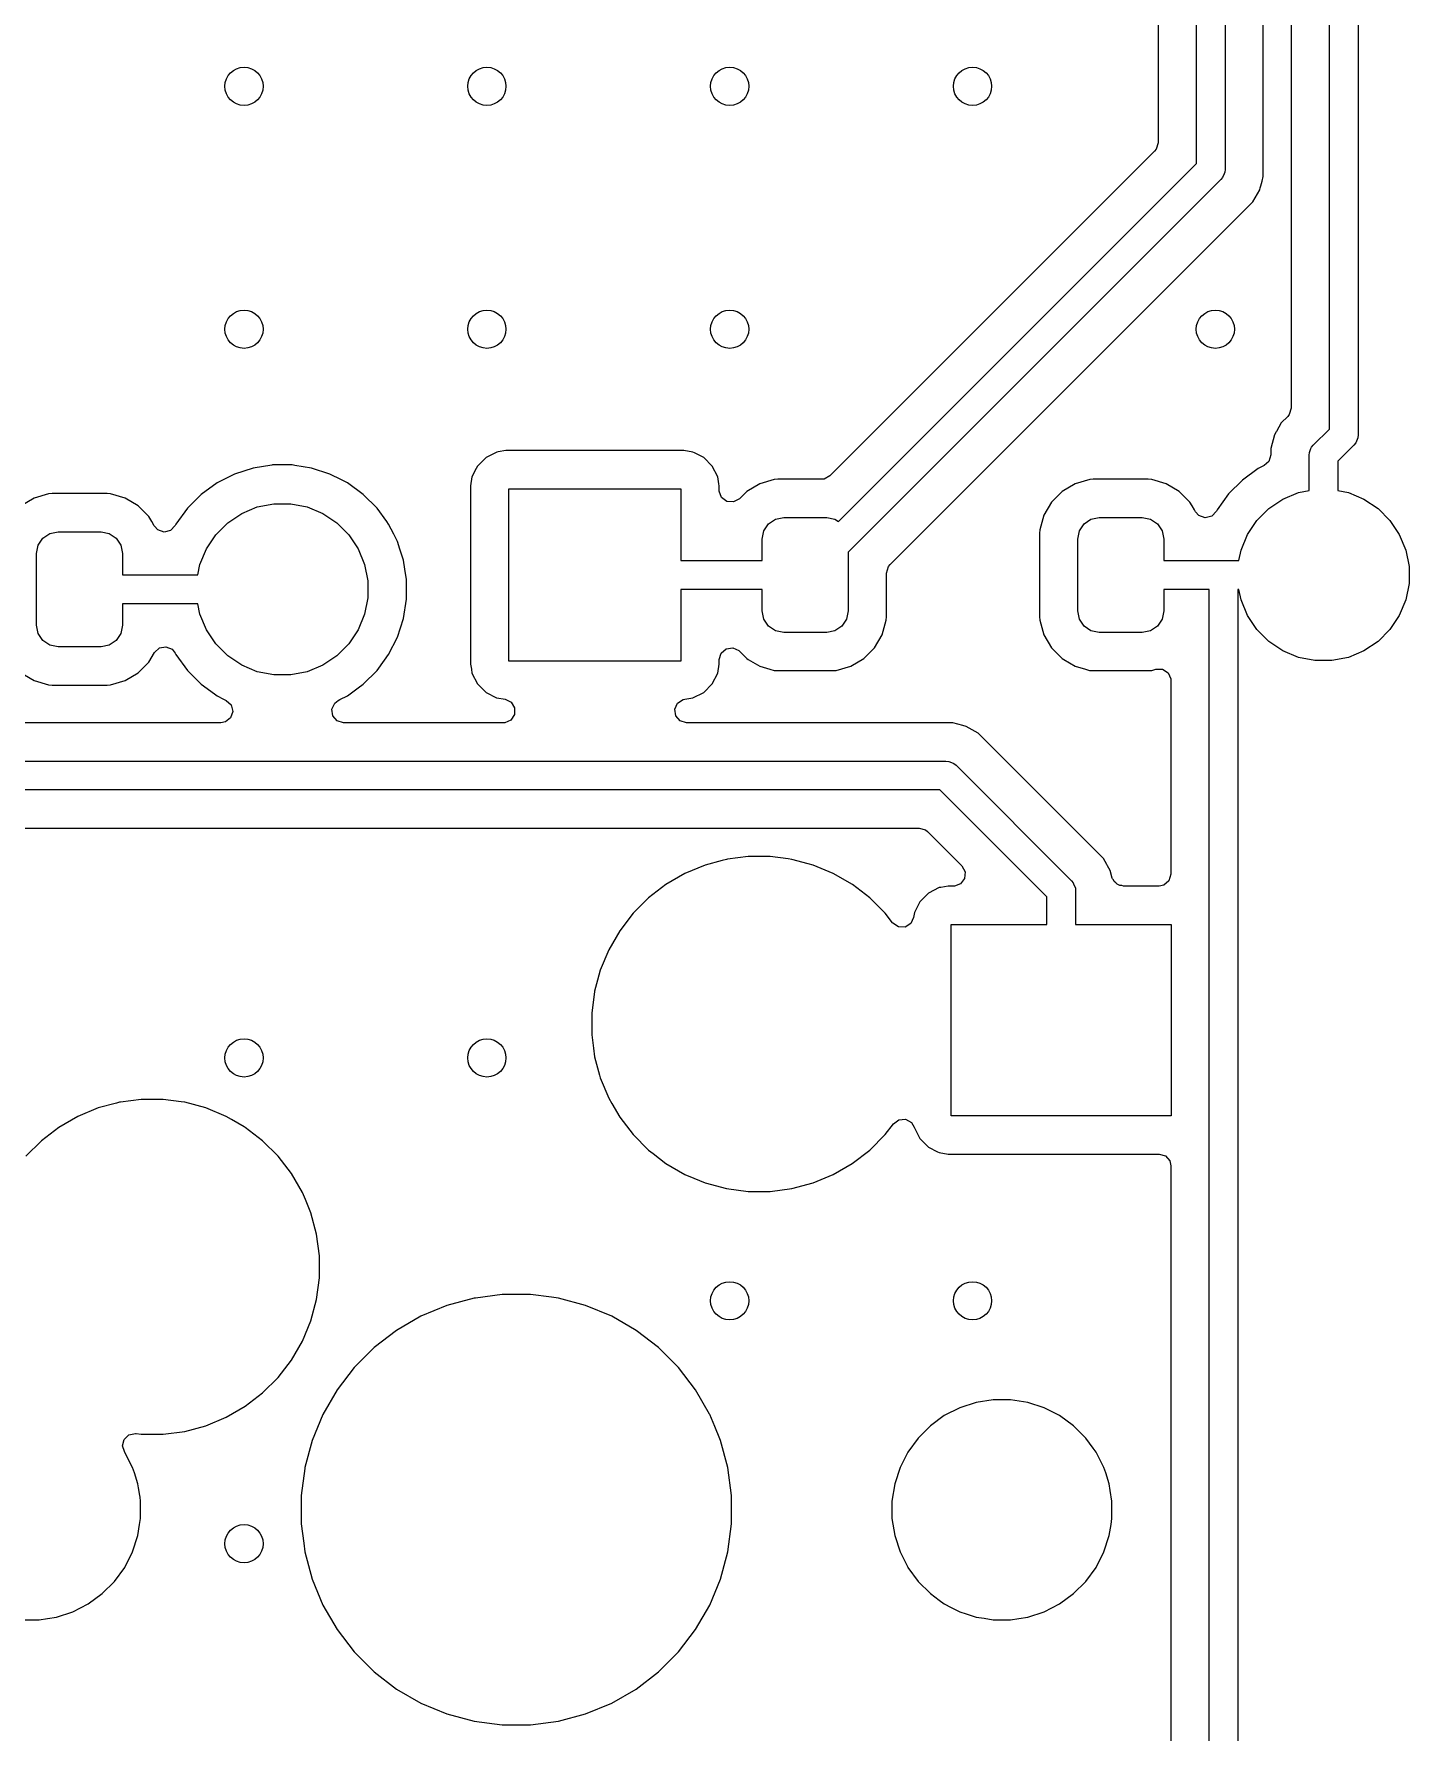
# Model space of a CAD drawing. Extents: x 2.6 to 14.2, y -9.4 to -3.8.
# Drawn here: x 13.597 to 14.163, y -7.408 to -6.709 of the extents above; entities that cross this region are included whole.
import ezdxf

# ---------------------------------------------------------------- set-up
doc = ezdxf.new("R2010")
doc.units = 0
doc.header["$MEASUREMENT"] = 0
doc.layers.add('BLACK', color=7, linetype='CONTINUOUS')

msp = doc.modelspace()

# ---------------------------------------------------------------- linework, layer by layer
at = {"layer": 'BLACK', "linetype": 'CONTINUOUS'}
for p, q in [((14.11443, -5.45274), (14.11443, -6.86307)), ((14.0872, -5.47861), (14.0872, -6.76476)), ((14.10297, -6.76762), (14.10297, -5.47575)), ((14.07539, -6.76232), (14.07539, -5.48105)), ((14.13019, -6.87162), (14.13019, -6.0275)), ((14.142, -6.03897), (14.142, -6.87407)), ((14.05962, -6.38759), (14.05962, -6.75376)), ((14.05819, -6.75722), (13.9245, -6.8909)), ((14.05885, -6.7564), (14.05819, -6.75722)), ((14.05962, -6.75376), (14.05885, -6.7564)), ((13.92799, -6.90972), (14.07539, -6.76232)), ((14.0868, -6.76662), (14.08621, -6.76804)), ((14.08709, -6.76592), (14.0868, -6.76662)), ((14.0872, -6.76476), (14.08709, -6.76592)), ((14.08547, -6.76894), (13.93205, -6.92236)), ((14.08621, -6.76804), (14.08547, -6.76894)), ((14.09864, -6.77807), (14.10149, -6.77313)), ((14.10149, -6.77313), (14.1017, -6.77237)), ((14.1017, -6.77237), (14.10191, -6.77156)), ((14.10191, -6.77156), (14.10243, -6.76963)), ((14.10243, -6.76963), (14.10297, -6.76762)), ((13.94925, -6.92746), (14.09864, -6.77807)), ((14.11443, -6.86307), (14.11365, -6.86571)), ((14.10936, -6.87089), (14.10837, -6.87261)), ((14.11038, -6.86914), (14.10936, -6.87089)), ((14.113, -6.86652), (14.11038, -6.86914)), ((14.11038, -6.86914), (14.11038, -6.86914)), ((14.11365, -6.86571), (14.113, -6.86652)), ((14.12354, -6.87827), (14.13019, -6.87162)), ((14.10752, -6.87408), (14.10605, -6.87959)), ((14.10828, -6.87278), (14.10752, -6.87408)), ((14.10752, -6.87408), (14.10752, -6.87408)), ((14.10752, -6.87408), (14.10752, -6.87408)), ((14.10837, -6.87261), (14.10828, -6.87278)), ((14.12281, -6.87916), (14.12354, -6.87827)), ((14.14027, -6.87824), (14.13363, -6.88489)), ((14.14101, -6.87735), (14.14027, -6.87824)), ((14.14189, -6.87522), (14.14101, -6.87735)), ((14.142, -6.87407), (14.14189, -6.87522)), ((13.7829, -6.88338), (13.77937, -6.88691)), ((13.78735, -6.88111), (13.7829, -6.88338)), ((13.7829, -6.88338), (13.7829, -6.88338)), ((13.7829, -6.88338), (13.7829, -6.88338)), ((13.78786, -6.88103), (13.78735, -6.88111)), ((13.79105, -6.88052), (13.78786, -6.88103)), ((13.86439, -6.88052), (13.79105, -6.88052)), ((13.86809, -6.88111), (13.86439, -6.88052)), ((13.86877, -6.88146), (13.86809, -6.88111)), ((13.87254, -6.88338), (13.86877, -6.88146)), ((13.87607, -6.88691), (13.87254, -6.88338)), ((13.87254, -6.88338), (13.87254, -6.88338)), ((13.87254, -6.88338), (13.87254, -6.88338)), ((14.10527, -6.88495), (14.10338, -6.88666)), ((14.10605, -6.88231), (14.10527, -6.88495)), ((14.10605, -6.87959), (14.10605, -6.87959)), ((14.10605, -6.87959), (14.10605, -6.88231)), ((14.12181, -6.88244), (14.12193, -6.88129)), ((14.12181, -6.89695), (14.12181, -6.88244)), ((14.12193, -6.88129), (14.12259, -6.8797)), ((14.12259, -6.8797), (14.12281, -6.87916)), ((14.13363, -6.88489), (14.13363, -6.89695)), ((13.67933, -6.89018), (13.67215, -6.89384)), ((13.68699, -6.88769), (13.67933, -6.89018)), ((13.69461, -6.88648), (13.68699, -6.88769)), ((13.69495, -6.88643), (13.69461, -6.88648)), ((13.70301, -6.88643), (13.69495, -6.88643)), ((13.7041, -6.8866), (13.70301, -6.88643)), ((13.71097, -6.88769), (13.7041, -6.8866)), ((13.71863, -6.89018), (13.71097, -6.88769)), ((13.72335, -6.89258), (13.71863, -6.89018)), ((13.72582, -6.89384), (13.72335, -6.89258)), ((13.7771, -6.89136), (13.77652, -6.89505)), ((13.77885, -6.88793), (13.7771, -6.89136)), ((13.77937, -6.88691), (13.77885, -6.88793)), ((13.77937, -6.88691), (13.77937, -6.88691)), ((13.77937, -6.88691), (13.77937, -6.88691)), ((13.87834, -6.89136), (13.87607, -6.88691)), ((13.87607, -6.88691), (13.87607, -6.88691)), ((13.87607, -6.88691), (13.87607, -6.88691)), ((13.87879, -6.89422), (13.87834, -6.89136)), ((13.90159, -6.89244), (13.89562, -6.89418)), ((13.90299, -6.89233), (13.90159, -6.89244)), ((13.92105, -6.89233), (13.90299, -6.89233)), ((13.90299, -6.89233), (13.90299, -6.89233)), ((13.92209, -6.89222), (13.92105, -6.89233)), ((13.9245, -6.8909), (13.92209, -6.89222)), ((14.03151, -6.89244), (14.02554, -6.89418)), ((14.03291, -6.89233), (14.03151, -6.89244)), ((14.0556, -6.89233), (14.03291, -6.89233)), ((14.03291, -6.89233), (14.03291, -6.89233)), ((14.057, -6.89244), (14.0556, -6.89233)), ((14.06297, -6.89418), (14.057, -6.89244)), ((14.057, -6.89244), (14.057, -6.89244)), ((14.09437, -6.89267), (14.08867, -6.89837)), ((14.10089, -6.88793), (14.09437, -6.89267)), ((14.10338, -6.88666), (14.10089, -6.88793)), ((13.60277, -6.89835), (13.5968, -6.90009)), ((13.60417, -6.89824), (13.60277, -6.89835)), ((13.62686, -6.89824), (13.60417, -6.89824)), ((13.60417, -6.89824), (13.60417, -6.89824)), ((13.62826, -6.89835), (13.62686, -6.89824)), ((13.63423, -6.90009), (13.62826, -6.89835)), ((13.62826, -6.89835), (13.62826, -6.89835)), ((13.66563, -6.89858), (13.65993, -6.90428)), ((13.67215, -6.89384), (13.66563, -6.89858)), ((13.73234, -6.89858), (13.72582, -6.89384)), ((13.72582, -6.89384), (13.72582, -6.89384)), ((13.72582, -6.89384), (13.72582, -6.89384)), ((13.73803, -6.90428), (13.73234, -6.89858)), ((13.77652, -6.89505), (13.77652, -6.9684)), ((13.79229, -6.96716), (13.79229, -6.89629)), ((13.79229, -6.89629), (13.86315, -6.89629)), ((13.86315, -6.89629), (13.86315, -6.92582)), ((13.87892, -6.89505), (13.87879, -6.89422)), ((13.87892, -6.8969), (13.87892, -6.89505)), ((13.87893, -6.89725), (13.87892, -6.8969)), ((13.87989, -6.89983), (13.87893, -6.89725)), ((13.8821, -6.90148), (13.87989, -6.89983)), ((13.89026, -6.89735), (13.88726, -6.90036)), ((13.89562, -6.89418), (13.89026, -6.89735)), ((13.89026, -6.89735), (13.89026, -6.89735)), ((13.89562, -6.89418), (13.89562, -6.89418)), ((14.02018, -6.89735), (14.01578, -6.90175)), ((14.02554, -6.89418), (14.02018, -6.89735)), ((14.02018, -6.89735), (14.02018, -6.89735)), ((14.02554, -6.89418), (14.02554, -6.89418)), ((14.06833, -6.89735), (14.06297, -6.89418)), ((14.06297, -6.89418), (14.06297, -6.89418)), ((14.07273, -6.90175), (14.06833, -6.89735)), ((14.06833, -6.89735), (14.06833, -6.89735)), ((14.08867, -6.89837), (14.08393, -6.90489)), ((14.11102, -6.90048), (14.11743, -6.89782)), ((14.11743, -6.89782), (14.12181, -6.89695)), ((14.13363, -6.89695), (14.13801, -6.89782)), ((14.13801, -6.89782), (14.14442, -6.90048)), ((13.5968, -6.90009), (13.59144, -6.90325)), ((13.5968, -6.90009), (13.5968, -6.90009)), ((13.63959, -6.90325), (13.63423, -6.90009)), ((13.63423, -6.90009), (13.63423, -6.90009)), ((13.64399, -6.90765), (13.63959, -6.90325)), ((13.63959, -6.90325), (13.63959, -6.90325)), ((13.65993, -6.90428), (13.65519, -6.91079)), ((13.6765, -6.91024), (13.68228, -6.90638)), ((13.68228, -6.90638), (13.68869, -6.90372)), ((13.68869, -6.90372), (13.69551, -6.90237)), ((13.69551, -6.90237), (13.70245, -6.90237)), ((13.70245, -6.90237), (13.70927, -6.90372)), ((13.70927, -6.90372), (13.71568, -6.90638)), ((13.71568, -6.90638), (13.72146, -6.91024)), ((13.74202, -6.90976), (13.73803, -6.90428)), ((13.88484, -6.90167), (13.8821, -6.90148)), ((13.88726, -6.90036), (13.88484, -6.90167)), ((14.01578, -6.90175), (14.01262, -6.9071)), ((14.01578, -6.90175), (14.01578, -6.90175)), ((14.07362, -6.90325), (14.07273, -6.90175)), ((14.07273, -6.90175), (14.07273, -6.90175)), ((14.07459, -6.90489), (14.07362, -6.90325)), ((14.07508, -6.90573), (14.07459, -6.90489)), ((14.07647, -6.90724), (14.07508, -6.90573)), ((14.08364, -6.90546), (14.08175, -6.90746)), ((14.08393, -6.90489), (14.08364, -6.90546)), ((14.10033, -6.90925), (14.10524, -6.90433)), ((14.10524, -6.90433), (14.11102, -6.90048)), ((14.14442, -6.90048), (14.1502, -6.90433)), ((14.1502, -6.90433), (14.15511, -6.90925)), ((13.64523, -6.90976), (13.64399, -6.90765)), ((13.64399, -6.90765), (13.64399, -6.90765)), ((13.64628, -6.91153), (13.64523, -6.90976)), ((13.64634, -6.91164), (13.64628, -6.91153)), ((13.64773, -6.91314), (13.64634, -6.91164)), ((13.65034, -6.91403), (13.64773, -6.91314)), ((13.65301, -6.91337), (13.65034, -6.91403)), ((13.6549, -6.91137), (13.65301, -6.91337)), ((13.65519, -6.91079), (13.6549, -6.91137)), ((13.67159, -6.91515), (13.6765, -6.91024)), ((13.72146, -6.91024), (13.72637, -6.91515)), ((13.74277, -6.91079), (13.74202, -6.90976)), ((13.74487, -6.91492), (13.74277, -6.91079)), ((13.89662, -6.91696), (13.89729, -6.91357)), ((13.89729, -6.91357), (13.89921, -6.9107)), ((13.89921, -6.9107), (13.90209, -6.90878)), ((13.90209, -6.90878), (13.90548, -6.9081)), ((13.90548, -6.9081), (13.92319, -6.9081)), ((13.92319, -6.9081), (13.92658, -6.90878)), ((13.92658, -6.90878), (13.92799, -6.90972)), ((14.01088, -6.91308), (14.01077, -6.91447)), ((14.01262, -6.9071), (14.01088, -6.91308)), ((14.01088, -6.91308), (14.01088, -6.91308)), ((14.01262, -6.9071), (14.01262, -6.9071)), ((14.02654, -6.91696), (14.02721, -6.91357)), ((14.02721, -6.91357), (14.02913, -6.9107)), ((14.02913, -6.9107), (14.03201, -6.90878)), ((14.03201, -6.90878), (14.0354, -6.9081)), ((14.0354, -6.9081), (14.05311, -6.9081)), ((14.05311, -6.9081), (14.0565, -6.90878)), ((14.0565, -6.90878), (14.05938, -6.9107)), ((14.05938, -6.9107), (14.0613, -6.91357)), ((14.0613, -6.91357), (14.06197, -6.91696)), ((14.07908, -6.90813), (14.07647, -6.90724)), ((14.08175, -6.90746), (14.07908, -6.90813)), ((14.09647, -6.91502), (14.10033, -6.90925)), ((14.15511, -6.90925), (14.15897, -6.91502)), ((13.5978, -6.92287), (13.59847, -6.91948)), ((13.59847, -6.91948), (13.60039, -6.9166)), ((13.60039, -6.9166), (13.60327, -6.91468)), ((13.60327, -6.91468), (13.60666, -6.91401)), ((13.60666, -6.91401), (13.62437, -6.91401)), ((13.62437, -6.91401), (13.62776, -6.91468)), ((13.62776, -6.91468), (13.63064, -6.9166)), ((13.63064, -6.9166), (13.63256, -6.91948)), ((13.63256, -6.91948), (13.63323, -6.92287)), ((13.66507, -6.92734), (13.66773, -6.92093)), ((13.66773, -6.92093), (13.67159, -6.91515)), ((13.72637, -6.91515), (13.73023, -6.92093)), ((13.73023, -6.92093), (13.73289, -6.92734)), ((13.74643, -6.91798), (13.74487, -6.91492)), ((13.74744, -6.92108), (13.74643, -6.91798)), ((13.74643, -6.91798), (13.74643, -6.91798)), ((13.74643, -6.91798), (13.74643, -6.91798)), ((13.89662, -6.92582), (13.89662, -6.91696)), ((14.01077, -6.91447), (14.01077, -6.94897)), ((14.02654, -6.94649), (14.02654, -6.91696)), ((14.06197, -6.91696), (14.06197, -6.92582)), ((14.09381, -6.92144), (14.09647, -6.91502)), ((14.15897, -6.91502), (14.16163, -6.92144)), ((13.5978, -6.95239), (13.5978, -6.92287)), ((13.63323, -6.92287), (13.63323, -6.93172)), ((13.6642, -6.93172), (13.66507, -6.92734)), ((13.73289, -6.92734), (13.73424, -6.93416)), ((13.74892, -6.92564), (13.74744, -6.92108)), ((13.7495, -6.92928), (13.74892, -6.92564)), ((13.86315, -6.92582), (13.89662, -6.92582)), ((13.93205, -6.92236), (13.93205, -6.94649)), ((13.94859, -6.92827), (13.94925, -6.92746)), ((14.06197, -6.92582), (14.09294, -6.92582)), ((14.09294, -6.92582), (14.09381, -6.92144)), ((14.16163, -6.92144), (14.16298, -6.92825)), ((13.63323, -6.93172), (13.6642, -6.93172)), ((13.73424, -6.93416), (13.73424, -6.9411)), ((13.75018, -6.9336), (13.7495, -6.92928)), ((13.75018, -6.94166), (13.75018, -6.9336)), ((13.94782, -6.93091), (13.94859, -6.92827)), ((13.94782, -6.94897), (13.94782, -6.93091)), ((14.16298, -6.92825), (14.16298, -6.9352)), ((13.73424, -6.9411), (13.73289, -6.94792)), ((13.74892, -6.94962), (13.75018, -6.94166)), ((13.86709, -6.93763), (13.86315, -6.93763)), ((13.86315, -6.93763), (13.86315, -6.96716)), ((13.89662, -6.93763), (13.86709, -6.93763)), ((13.89662, -6.94649), (13.89662, -6.93763)), ((14.08067, -6.93763), (14.06197, -6.93763)), ((14.06197, -6.93763), (14.06197, -6.94649)), ((14.08067, -9.2968), (14.08067, -6.93763)), ((14.09294, -6.93763), (14.09248, -6.93763)), ((14.09248, -6.93763), (14.09248, -9.29925)), ((14.09381, -6.94201), (14.09294, -6.93763)), ((14.16298, -6.9352), (14.16163, -6.94201)), ((13.65784, -6.94354), (13.63323, -6.94354)), ((13.63323, -6.94354), (13.63323, -6.95239)), ((13.6642, -6.94354), (13.65784, -6.94354)), ((13.66507, -6.94792), (13.6642, -6.94354)), ((13.66773, -6.95433), (13.66507, -6.94792)), ((13.73289, -6.94792), (13.73023, -6.95433)), ((13.89729, -6.94988), (13.89662, -6.94649)), ((13.93205, -6.94649), (13.93138, -6.94988)), ((14.02721, -6.94988), (14.02654, -6.94649)), ((14.06197, -6.94649), (14.0613, -6.94988)), ((14.09647, -6.94843), (14.09381, -6.94201)), ((14.10033, -6.9542), (14.09647, -6.94843)), ((14.15897, -6.94843), (14.15511, -6.9542)), ((14.16163, -6.94201), (14.15897, -6.94843)), ((13.59847, -6.95578), (13.5978, -6.95239)), ((13.60039, -6.95866), (13.59847, -6.95578)), ((13.63256, -6.95578), (13.63064, -6.95866)), ((13.63323, -6.95239), (13.63256, -6.95578)), ((13.67159, -6.96011), (13.66773, -6.95433)), ((13.73023, -6.95433), (13.72637, -6.96011)), ((13.74643, -6.95728), (13.74892, -6.94962)), ((13.89921, -6.95275), (13.89729, -6.94988)), ((13.90209, -6.95467), (13.89921, -6.95275)), ((13.90548, -6.95535), (13.90209, -6.95467)), ((13.92319, -6.95535), (13.90548, -6.95535)), ((13.92658, -6.95467), (13.92319, -6.95535)), ((13.92946, -6.95275), (13.92658, -6.95467)), ((13.93138, -6.94988), (13.92946, -6.95275)), ((13.94597, -6.95635), (13.94771, -6.95037)), ((13.94771, -6.95037), (13.94782, -6.94897)), ((14.01077, -6.94897), (14.01077, -6.94898)), ((14.01077, -6.94898), (14.01088, -6.95037)), ((14.01088, -6.95037), (14.01262, -6.95635)), ((14.02913, -6.95275), (14.02721, -6.94988)), ((14.03201, -6.95467), (14.02913, -6.95275)), ((14.0354, -6.95535), (14.03201, -6.95467)), ((14.05311, -6.95535), (14.0354, -6.95535)), ((14.0565, -6.95467), (14.05311, -6.95535)), ((14.05938, -6.95275), (14.0565, -6.95467)), ((14.0613, -6.94988), (14.05938, -6.95275)), ((14.10524, -6.95911), (14.10033, -6.9542)), ((14.15511, -6.9542), (14.1502, -6.95911)), ((13.60327, -6.96058), (13.60039, -6.95866)), ((13.60666, -6.96125), (13.60327, -6.96058)), ((13.62437, -6.96125), (13.60666, -6.96125)), ((13.62776, -6.96058), (13.62437, -6.96125)), ((13.63064, -6.95866), (13.62776, -6.96058)), ((13.64634, -6.96362), (13.64836, -6.96174)), ((13.64836, -6.96174), (13.65106, -6.96125)), ((13.65106, -6.96125), (13.6536, -6.9623)), ((13.6536, -6.9623), (13.6549, -6.96389)), ((13.6765, -6.96502), (13.67159, -6.96011)), ((13.72637, -6.96011), (13.72146, -6.96502)), ((13.74277, -6.96446), (13.74643, -6.95728)), ((13.8797, -6.96391), (13.88178, -6.9621)), ((13.88178, -6.9621), (13.8845, -6.96171)), ((13.8845, -6.96171), (13.887, -6.96286)), ((13.887, -6.96286), (13.88726, -6.96309)), ((13.93841, -6.9661), (13.94281, -6.9617)), ((13.94281, -6.9617), (13.94597, -6.95635)), ((14.01262, -6.95635), (14.01262, -6.95635)), ((14.01262, -6.95635), (14.01578, -6.9617)), ((14.01578, -6.9617), (14.01578, -6.9617)), ((14.01578, -6.9617), (14.02018, -6.9661)), ((14.11102, -6.96297), (14.10524, -6.95911)), ((14.1502, -6.95911), (14.14442, -6.96297)), ((13.63959, -6.97201), (13.64399, -6.96761)), ((13.64399, -6.96761), (13.64634, -6.96362)), ((13.6549, -6.96389), (13.65519, -6.96447)), ((13.65519, -6.96447), (13.65993, -6.97098)), ((13.68228, -6.96888), (13.6765, -6.96502)), ((13.68869, -6.97154), (13.68228, -6.96888)), ((13.71568, -6.96888), (13.70927, -6.97154)), ((13.72146, -6.96502), (13.71568, -6.96888)), ((13.73803, -6.97098), (13.74109, -6.96678)), ((13.74109, -6.96678), (13.74277, -6.96446)), ((13.77652, -6.9684), (13.77685, -6.97048)), ((13.86315, -6.96716), (13.79229, -6.96716)), ((13.87834, -6.97209), (13.87892, -6.9684)), ((13.87892, -6.96655), (13.8797, -6.96391)), ((13.87892, -6.9684), (13.87892, -6.96655)), ((13.88726, -6.96309), (13.89026, -6.9661)), ((13.89026, -6.9661), (13.89026, -6.9661)), ((13.89026, -6.9661), (13.89089, -6.96647)), ((13.89089, -6.96647), (13.89562, -6.96927)), ((13.89562, -6.96927), (13.8998, -6.97048)), ((13.92708, -6.971), (13.93305, -6.96927)), ((13.93305, -6.96927), (13.93841, -6.9661)), ((14.02018, -6.9661), (14.02018, -6.9661)), ((14.02018, -6.9661), (14.02081, -6.96647)), ((14.02081, -6.96647), (14.02554, -6.96927)), ((14.02554, -6.96927), (14.02972, -6.97048)), ((14.11743, -6.96563), (14.11102, -6.96297)), ((14.12425, -6.96699), (14.11743, -6.96563)), ((14.13119, -6.96699), (14.12425, -6.96699)), ((14.13801, -6.96563), (14.13119, -6.96699)), ((14.14442, -6.96297), (14.13801, -6.96563)), ((13.59285, -6.97284), (13.5968, -6.97517)), ((13.5968, -6.97517), (13.60277, -6.97691)), ((13.62826, -6.97691), (13.63423, -6.97517)), ((13.63423, -6.97517), (13.63959, -6.97201)), ((13.65993, -6.97098), (13.65993, -6.97098)), ((13.65993, -6.97098), (13.66563, -6.97668)), ((13.66563, -6.97668), (13.67104, -6.98062)), ((13.69551, -6.97289), (13.68869, -6.97154)), ((13.70245, -6.97289), (13.69551, -6.97289)), ((13.70927, -6.97154), (13.70245, -6.97289)), ((13.73029, -6.97817), (13.73234, -6.97668)), ((13.73234, -6.97668), (13.73803, -6.97098)), ((13.73234, -6.97668), (13.73234, -6.97668)), ((13.73234, -6.97668), (13.73234, -6.97668)), ((13.73803, -6.97098), (13.73803, -6.97098)), ((13.73803, -6.97098), (13.73803, -6.97098)), ((13.77685, -6.97048), (13.7771, -6.97209)), ((13.7771, -6.97209), (13.77937, -6.97654)), ((13.77937, -6.97654), (13.77937, -6.97654)), ((13.77937, -6.97654), (13.77937, -6.97654)), ((13.77937, -6.97654), (13.7829, -6.98007)), ((13.87254, -6.98007), (13.87607, -6.97654)), ((13.87607, -6.97654), (13.87834, -6.97209)), ((13.87834, -6.97209), (13.87834, -6.97209)), ((13.87834, -6.97209), (13.87834, -6.97209)), ((13.8998, -6.97048), (13.90153, -6.97098)), ((13.90153, -6.97098), (13.90159, -6.971)), ((13.90159, -6.971), (13.90299, -6.97111)), ((13.90299, -6.97111), (13.92568, -6.97111)), ((13.92568, -6.97111), (13.92708, -6.971)), ((14.02972, -6.97048), (14.03145, -6.97098)), ((14.03145, -6.97098), (14.03151, -6.971)), ((14.03151, -6.971), (14.03291, -6.97111)), ((14.03291, -6.97111), (14.0556, -6.97111)), ((14.0556, -6.97111), (14.057, -6.971)), ((14.057, -6.971), (14.05866, -6.97052)), ((14.05866, -6.97052), (14.06141, -6.97053)), ((14.06141, -6.97053), (14.06372, -6.97202)), ((14.06372, -6.97202), (14.06486, -6.97453)), ((14.06486, -6.97453), (14.06491, -6.97521)), ((14.06491, -6.97521), (14.06491, -7.05496)), ((13.60277, -6.97691), (13.60417, -6.97702)), ((13.60417, -6.97702), (13.62686, -6.97702)), ((13.62686, -6.97702), (13.62826, -6.97691)), ((13.67104, -6.98062), (13.67215, -6.98142)), ((13.67215, -6.98142), (13.67481, -6.98278)), ((13.67481, -6.98278), (13.67593, -6.98335)), ((13.67593, -6.98335), (13.67793, -6.98524)), ((13.72056, -6.9845), (13.72203, -6.98335)), ((13.72203, -6.98335), (13.72274, -6.98299)), ((13.72274, -6.98299), (13.72582, -6.98142)), ((13.72582, -6.98142), (13.73029, -6.97817)), ((13.7829, -6.98007), (13.7829, -6.98007)), ((13.7829, -6.98007), (13.7829, -6.98007)), ((13.7829, -6.98007), (13.78722, -6.98227)), ((13.78722, -6.98227), (13.78735, -6.98234)), ((13.78735, -6.98234), (13.79073, -6.98288)), ((13.79073, -6.98288), (13.79322, -6.98405)), ((13.86178, -6.9845), (13.8641, -6.98301)), ((13.8641, -6.98301), (13.86471, -6.98288)), ((13.86471, -6.98288), (13.86809, -6.98234)), ((13.86809, -6.98234), (13.87254, -6.98007)), ((13.6777, -6.99051), (13.67555, -6.99222)), ((13.67859, -6.98791), (13.6777, -6.99051)), ((13.67793, -6.98524), (13.67859, -6.98791)), ((13.71942, -6.987), (13.72056, -6.9845)), ((13.71981, -6.98972), (13.71942, -6.987)), ((13.72161, -6.9918), (13.71981, -6.98972)), ((13.79463, -6.98914), (13.79311, -6.99143)), ((13.79322, -6.98405), (13.79467, -6.98639)), ((13.79467, -6.98639), (13.79463, -6.98914)), ((13.86064, -6.987), (13.86178, -6.9845)), ((13.86103, -6.98972), (13.86064, -6.987)), ((13.86284, -6.9918), (13.86103, -6.98972)), ((13.67371, -6.99258), (13.57322, -6.99258)), ((13.67555, -6.99222), (13.67371, -6.99258)), ((13.72425, -6.99258), (13.72161, -6.9918)), ((13.78997, -6.99258), (13.72425, -6.99258)), ((13.79059, -6.99254), (13.78997, -6.99258)), ((13.79311, -6.99143), (13.79059, -6.99254)), ((13.86547, -6.99258), (13.86284, -6.9918)), ((13.97511, -6.99258), (13.86547, -6.99258)), ((13.97924, -6.99369), (13.97511, -6.99258)), ((13.97511, -6.99258), (13.97511, -6.99258)), ((13.98062, -6.99406), (13.97924, -6.99369)), ((13.98556, -6.99691), (13.98062, -6.99406)), ((13.98062, -6.99406), (13.98062, -6.99406)), ((14.03711, -7.04845), (13.98556, -6.99691)), ((13.98556, -6.99691), (13.98556, -6.99691)), ((13.56466, -7.00835), (13.97226, -7.00835)), ((13.97226, -7.00835), (13.97341, -7.00846)), ((13.97341, -7.00846), (13.9739, -7.00866)), ((13.9739, -7.00866), (13.97554, -7.00934)), ((13.97554, -7.00934), (13.97643, -7.01008)), ((13.97643, -7.01008), (14.02394, -7.05758)), ((13.96981, -7.02016), (13.56222, -7.02016)), ((14.01386, -7.06421), (13.96981, -7.02016)), ((13.55936, -7.03593), (13.96126, -7.03593)), ((13.96126, -7.03593), (13.9639, -7.0367)), ((13.9639, -7.0367), (13.96471, -7.03736)), ((13.96471, -7.03736), (13.97523, -7.04788)), ((13.87315, -7.05115), (13.86481, -7.05461)), ((13.8801, -7.04929), (13.87315, -7.05115)), ((13.88188, -7.04881), (13.8801, -7.04929)), ((13.88238, -7.04875), (13.88188, -7.04881)), ((13.89084, -7.04763), (13.88238, -7.04875)), ((13.89987, -7.04763), (13.89084, -7.04763)), ((13.89084, -7.04763), (13.89084, -7.04763)), ((13.90733, -7.04862), (13.89987, -7.04763)), ((13.89987, -7.04763), (13.89987, -7.04763)), ((13.90883, -7.04881), (13.90733, -7.04862)), ((13.9155, -7.0506), (13.90883, -7.04881)), ((13.91755, -7.05115), (13.9155, -7.0506)), ((13.9259, -7.05461), (13.91755, -7.05115)), ((13.97523, -7.04788), (13.97886, -7.0515)), ((13.97886, -7.0515), (13.98018, -7.05392)), ((14.03854, -7.05094), (14.03711, -7.04845)), ((14.03711, -7.04845), (14.03711, -7.04845)), ((14.03884, -7.05146), (14.03854, -7.05094)), ((14.03996, -7.05339), (14.03884, -7.05146)), ((14.04079, -7.0565), (14.03996, -7.05339)), ((13.85698, -7.05913), (13.84982, -7.06463)), ((13.86481, -7.05461), (13.85698, -7.05913)), ((13.86481, -7.05461), (13.86481, -7.05461)), ((13.93373, -7.05913), (13.9259, -7.05461)), ((13.9259, -7.05461), (13.9259, -7.05461)), ((13.94089, -7.06463), (13.93373, -7.05913)), ((13.96955, -7.06042), (13.9651, -7.06269)), ((13.97019, -7.06032), (13.96955, -7.06042)), ((13.97325, -7.05984), (13.97019, -7.06032)), ((13.97541, -7.05984), (13.97325, -7.05984)), ((13.97575, -7.05983), (13.97541, -7.05984)), ((13.97833, -7.05886), (13.97575, -7.05983)), ((13.97998, -7.05666), (13.97833, -7.05886)), ((13.98018, -7.05392), (13.97998, -7.05666)), ((14.02394, -7.05758), (14.02467, -7.05848)), ((14.02467, -7.05848), (14.02483, -7.05886)), ((14.02483, -7.05886), (14.02556, -7.06061)), ((14.02556, -7.06061), (14.02567, -7.06176)), ((14.0409, -7.05676), (14.04079, -7.0565)), ((14.04099, -7.05698), (14.0409, -7.05676)), ((14.04124, -7.05728), (14.04099, -7.05698)), ((14.04159, -7.05797), (14.04124, -7.05728)), ((14.04226, -7.05844), (14.04159, -7.05797)), ((14.04279, -7.05906), (14.04226, -7.05844)), ((14.04335, -7.05923), (14.04279, -7.05906)), ((14.04383, -7.05957), (14.04335, -7.05923)), ((14.04465, -7.05961), (14.04383, -7.05957)), ((14.04543, -7.05984), (14.04465, -7.05961)), ((14.06002, -7.05984), (14.04543, -7.05984)), ((14.06205, -7.0594), (14.06002, -7.05984)), ((14.06413, -7.0576), (14.06205, -7.0594)), ((14.06491, -7.05496), (14.06413, -7.0576)), ((13.84982, -7.06463), (13.84343, -7.07101)), ((13.94728, -7.07101), (13.94089, -7.06463)), ((13.94089, -7.06463), (13.94089, -7.06463)), ((13.96082, -7.06771), (13.95931, -7.07067)), ((13.96157, -7.06622), (13.96082, -7.06771)), ((13.9651, -7.06269), (13.96157, -7.06622)), ((13.96157, -7.06622), (13.96157, -7.06622)), ((13.96157, -7.06622), (13.96157, -7.06622)), ((13.9651, -7.06269), (13.9651, -7.06269)), ((13.9651, -7.06269), (13.9651, -7.06269)), ((14.01386, -7.07561), (14.01386, -7.06421)), ((14.02567, -7.06176), (14.02567, -7.07561)), ((13.84343, -7.07101), (13.83793, -7.07818)), ((13.95029, -7.07493), (13.94728, -7.07101)), ((13.94728, -7.07101), (13.94728, -7.07101)), ((13.95898, -7.07272), (13.9578, -7.07521)), ((13.95931, -7.07067), (13.95898, -7.07272)), ((13.95931, -7.07067), (13.95931, -7.07067)), ((13.83793, -7.07818), (13.83341, -7.086)), ((13.95042, -7.0751), (13.95029, -7.07493)), ((13.95272, -7.07662), (13.95042, -7.0751)), ((13.95547, -7.07666), (13.95272, -7.07662)), ((13.9578, -7.07521), (13.95547, -7.07666)), ((13.97449, -7.15435), (13.97449, -7.07561)), ((13.97449, -7.07561), (14.01386, -7.07561)), ((14.02567, -7.07561), (14.06504, -7.07561)), ((14.06504, -7.07561), (14.06504, -7.15435)), ((13.83341, -7.086), (13.82995, -7.09435)), ((13.83341, -7.086), (13.83341, -7.086)), ((13.82995, -7.09435), (13.82883, -7.09855)), ((13.82883, -7.09855), (13.82762, -7.10308)), ((13.82758, -7.10338), (13.82644, -7.11203)), ((13.82762, -7.10308), (13.82758, -7.10338)), ((13.82644, -7.11203), (13.82644, -7.12107)), ((13.82644, -7.12107), (13.82715, -7.12649)), ((13.82715, -7.12649), (13.82762, -7.13003)), ((13.82762, -7.13003), (13.82965, -7.1376)), ((13.82965, -7.1376), (13.82995, -7.13875)), ((13.82995, -7.13875), (13.83341, -7.1471)), ((13.62315, -7.15115), (13.61481, -7.15461)), ((13.63073, -7.14912), (13.62315, -7.15115)), ((13.63188, -7.14881), (13.63073, -7.14912)), ((13.63231, -7.14876), (13.63188, -7.14881)), ((13.64084, -7.14763), (13.63231, -7.14876)), ((13.64987, -7.14763), (13.64084, -7.14763)), ((13.64084, -7.14763), (13.64084, -7.14763)), ((13.65733, -7.14862), (13.64987, -7.14763)), ((13.64987, -7.14763), (13.64987, -7.14763)), ((13.65883, -7.14881), (13.65733, -7.14862)), ((13.66755, -7.15115), (13.65883, -7.14881)), ((13.6759, -7.15461), (13.66755, -7.15115)), ((13.83341, -7.1471), (13.83341, -7.1471)), ((13.83341, -7.1471), (13.83465, -7.14924)), ((13.83465, -7.14924), (13.83793, -7.15492)), ((13.61481, -7.15461), (13.60698, -7.15913)), ((13.61481, -7.15461), (13.61481, -7.15461)), ((13.67813, -7.15589), (13.6759, -7.15461)), ((13.6759, -7.15461), (13.6759, -7.15461)), ((13.6833, -7.15888), (13.67813, -7.15589)), ((13.83793, -7.15492), (13.83793, -7.15492)), ((13.83793, -7.15492), (13.84343, -7.16209)), ((13.94728, -7.16209), (13.95072, -7.15761)), ((13.95072, -7.15761), (13.95294, -7.15598)), ((13.95294, -7.15598), (13.95569, -7.15582)), ((13.95569, -7.15582), (13.95809, -7.15717)), ((13.95809, -7.15717), (13.95924, -7.15907)), ((14.06504, -7.15435), (13.97449, -7.15435)), ((13.59982, -7.16463), (13.59343, -7.17101)), ((13.60698, -7.15913), (13.59982, -7.16463)), ((13.68373, -7.15913), (13.6833, -7.15888)), ((13.69089, -7.16463), (13.68373, -7.15913)), ((13.69728, -7.17101), (13.69089, -7.16463)), ((13.69089, -7.16463), (13.69089, -7.16463)), ((13.84343, -7.16209), (13.84343, -7.16209)), ((13.84343, -7.16209), (13.84982, -7.16848)), ((13.94089, -7.16848), (13.94728, -7.16209)), ((13.94728, -7.16209), (13.94728, -7.16209)), ((13.95924, -7.15907), (13.95931, -7.15928)), ((13.95931, -7.15928), (13.95931, -7.15928)), ((13.95931, -7.15928), (13.95931, -7.15928)), ((13.95931, -7.15928), (13.96157, -7.16373)), ((13.96157, -7.16373), (13.96157, -7.16373)), ((13.96157, -7.16373), (13.96157, -7.16373)), ((13.96157, -7.16373), (13.9651, -7.16726)), ((13.70278, -7.17818), (13.69728, -7.17101)), ((13.69728, -7.17101), (13.69728, -7.17101)), ((13.84982, -7.16848), (13.84982, -7.16848)), ((13.84982, -7.16848), (13.84982, -7.16848)), ((13.84982, -7.16848), (13.85165, -7.16988)), ((13.85165, -7.16988), (13.85698, -7.17398)), ((13.93372, -7.17398), (13.94089, -7.16848)), ((13.94089, -7.16848), (13.94089, -7.16848)), ((13.94089, -7.16848), (13.94089, -7.16848)), ((13.9651, -7.16726), (13.9651, -7.16726)), ((13.9651, -7.16726), (13.9651, -7.16726)), ((13.9651, -7.16726), (13.96882, -7.16916)), ((13.96882, -7.16916), (13.96955, -7.16953)), ((13.96955, -7.16953), (13.97325, -7.17011)), ((13.97325, -7.17011), (13.97325, -7.17011)), ((13.97325, -7.17011), (14.06002, -7.17011)), ((14.06002, -7.17011), (14.06266, -7.17089)), ((14.06266, -7.17089), (14.06446, -7.17297)), ((13.7073, -7.186), (13.70278, -7.17818)), ((13.70278, -7.17818), (13.70278, -7.17818)), ((13.70278, -7.17818), (13.70278, -7.17818)), ((13.85698, -7.17398), (13.85698, -7.17398)), ((13.85698, -7.17398), (13.85698, -7.17398)), ((13.85698, -7.17398), (13.86481, -7.17849)), ((13.86481, -7.17849), (13.86481, -7.17849)), ((13.86481, -7.17849), (13.86481, -7.17849)), ((13.86481, -7.17849), (13.8684, -7.17998)), ((13.91755, -7.18195), (13.9259, -7.17849)), ((13.9259, -7.17849), (13.93372, -7.17398)), ((14.06446, -7.17297), (14.06491, -7.175)), ((14.06491, -7.175), (14.06491, -8.48559)), ((13.70849, -7.18887), (13.7073, -7.186)), ((13.7073, -7.186), (13.7073, -7.186)), ((13.7073, -7.186), (13.7073, -7.186)), ((13.8684, -7.17998), (13.87315, -7.18195)), ((13.87315, -7.18195), (13.88188, -7.18429)), ((13.88188, -7.18429), (13.89084, -7.18547)), ((13.89084, -7.18547), (13.89084, -7.18547)), ((13.89084, -7.18547), (13.89987, -7.18547)), ((13.89987, -7.18547), (13.90883, -7.18429)), ((13.89987, -7.18547), (13.89987, -7.18547)), ((13.90883, -7.18429), (13.91755, -7.18195)), ((13.71075, -7.19435), (13.70849, -7.18887)), ((13.71309, -7.20308), (13.71075, -7.19435)), ((13.71427, -7.21203), (13.71309, -7.20308)), ((13.71427, -7.22107), (13.71427, -7.21203)), ((13.71309, -7.23003), (13.71427, -7.22107)), ((13.78955, -7.22795), (13.77859, -7.22939)), ((13.80116, -7.22795), (13.78955, -7.22795)), ((13.78955, -7.22795), (13.78955, -7.22795)), ((13.80987, -7.2291), (13.80116, -7.22795)), ((13.80116, -7.22795), (13.80116, -7.22795)), ((13.71075, -7.23875), (13.71309, -7.23003)), ((13.76681, -7.23247), (13.75608, -7.23692)), ((13.77803, -7.22946), (13.76681, -7.23247)), ((13.76681, -7.23247), (13.76681, -7.23247)), ((13.77859, -7.22939), (13.77803, -7.22946)), ((13.81268, -7.22946), (13.80987, -7.2291)), ((13.8239, -7.23247), (13.81268, -7.22946)), ((13.83463, -7.23692), (13.8239, -7.23247)), ((13.8239, -7.23247), (13.8239, -7.23247)), ((13.8239, -7.23247), (13.8239, -7.23247)), ((13.7073, -7.2471), (13.71075, -7.23875)), ((13.75608, -7.23692), (13.74602, -7.24272)), ((13.75608, -7.23692), (13.75608, -7.23692)), ((13.84468, -7.24272), (13.83463, -7.23692)), ((13.83463, -7.23692), (13.83463, -7.23692)), ((13.70278, -7.25492), (13.7073, -7.2471)), ((13.74602, -7.24272), (13.73681, -7.24979)), ((13.8539, -7.24979), (13.84468, -7.24272)), ((13.69728, -7.26209), (13.70278, -7.25492)), ((13.73681, -7.24979), (13.7286, -7.25801)), ((13.73681, -7.24979), (13.73681, -7.24979)), ((13.86211, -7.25801), (13.8539, -7.24979)), ((13.8539, -7.24979), (13.8539, -7.24979)), ((13.69089, -7.26848), (13.69728, -7.26209)), ((13.69728, -7.26209), (13.69728, -7.26209)), ((13.69728, -7.26209), (13.69728, -7.26209)), ((13.7286, -7.25801), (13.72153, -7.26722)), ((13.7286, -7.25801), (13.7286, -7.25801)), ((13.86918, -7.26722), (13.86211, -7.25801)), ((13.86211, -7.25801), (13.86211, -7.25801)), ((13.68372, -7.27398), (13.69089, -7.26848)), ((13.69089, -7.26848), (13.69089, -7.26848)), ((13.69089, -7.26848), (13.69089, -7.26848)), ((13.72153, -7.26722), (13.71572, -7.27728)), ((13.87497, -7.27725), (13.86918, -7.26722)), ((13.6759, -7.27849), (13.68372, -7.27398)), ((13.71572, -7.27728), (13.71127, -7.28801)), ((13.71572, -7.27728), (13.71572, -7.27728)), ((13.87499, -7.27728), (13.87497, -7.27725)), ((13.87707, -7.28231), (13.87499, -7.27728)), ((13.97797, -7.27457), (13.97161, -7.27781)), ((13.98475, -7.27237), (13.97797, -7.27457)), ((13.97797, -7.27457), (13.97797, -7.27457)), ((13.99179, -7.27126), (13.98475, -7.27237)), ((13.99892, -7.27126), (13.99179, -7.27126)), ((13.99179, -7.27126), (13.99179, -7.27126)), ((14.00596, -7.27237), (13.99892, -7.27126)), ((13.99892, -7.27126), (13.99892, -7.27126)), ((14.01274, -7.27457), (14.00596, -7.27237)), ((14.01658, -7.27653), (14.01274, -7.27457)), ((14.01274, -7.27457), (14.01274, -7.27457)), ((14.01909, -7.27781), (14.01658, -7.27653)), ((13.64987, -7.28547), (13.65883, -7.28429)), ((13.65883, -7.28429), (13.66755, -7.28195)), ((13.66755, -7.28195), (13.6759, -7.27849)), ((13.87914, -7.2873), (13.87707, -7.28231)), ((13.96585, -7.282), (13.9608, -7.28704)), ((13.97161, -7.27781), (13.96585, -7.282)), ((13.96585, -7.282), (13.96585, -7.282)), ((14.02486, -7.282), (14.01909, -7.27781)), ((14.01909, -7.27781), (14.01909, -7.27781)), ((14.01909, -7.27781), (14.01909, -7.27781)), ((14.0299, -7.28704), (14.02486, -7.282)), ((14.02486, -7.282), (14.02486, -7.282)), ((13.63324, -7.29031), (13.63386, -7.28763)), ((13.63406, -7.29261), (13.63324, -7.29031)), ((13.63386, -7.28763), (13.63583, -7.28572)), ((13.63583, -7.28572), (13.63853, -7.28517)), ((13.63853, -7.28517), (13.63875, -7.28519)), ((13.63875, -7.28519), (13.64084, -7.28547)), ((13.64084, -7.28547), (13.64084, -7.28547)), ((13.64084, -7.28547), (13.64987, -7.28547)), ((13.64987, -7.28547), (13.64987, -7.28547)), ((13.71127, -7.28801), (13.70827, -7.29923)), ((13.71127, -7.28801), (13.71127, -7.28801)), ((13.87943, -7.28801), (13.87914, -7.2873)), ((13.88244, -7.29923), (13.87943, -7.28801)), ((13.9608, -7.28704), (13.95661, -7.29281)), ((13.9608, -7.28704), (13.9608, -7.28704)), ((14.03294, -7.29123), (14.0299, -7.28704)), ((14.0299, -7.28704), (14.0299, -7.28704)), ((14.03409, -7.29281), (14.03294, -7.29123)), ((13.63399, -7.29265), (13.63406, -7.29261)), ((13.63409, -7.29281), (13.63399, -7.29265)), ((13.63531, -7.29519), (13.63409, -7.29281)), ((13.63409, -7.29281), (13.63409, -7.29281)), ((13.63409, -7.29281), (13.63409, -7.29281)), ((13.63733, -7.29916), (13.63531, -7.29519)), ((13.95661, -7.29281), (13.95338, -7.29916)), ((14.03541, -7.29539), (14.03409, -7.29281)), ((14.03733, -7.29916), (14.03541, -7.29539)), ((13.63806, -7.30141), (13.63733, -7.29916)), ((13.63733, -7.29916), (13.63733, -7.29916)), ((13.63953, -7.30594), (13.63806, -7.30141)), ((13.70823, -7.29954), (13.70675, -7.31074)), ((13.70827, -7.29923), (13.70823, -7.29954)), ((13.88396, -7.31074), (13.88244, -7.29923)), ((13.95338, -7.29916), (13.95117, -7.30594)), ((13.95338, -7.29916), (13.95338, -7.29916)), ((14.03806, -7.30141), (14.03733, -7.29916)), ((14.03733, -7.29916), (14.03733, -7.29916)), ((14.03953, -7.30594), (14.03806, -7.30141)), ((13.63979, -7.30758), (13.63953, -7.30594)), ((13.64029, -7.31074), (13.63979, -7.30758)), ((13.64039, -7.31135), (13.64029, -7.31074)), ((13.64065, -7.31299), (13.64039, -7.31135)), ((13.70675, -7.31074), (13.70675, -7.32236)), ((13.88396, -7.31299), (13.88396, -7.31074)), ((13.95117, -7.30594), (13.95006, -7.31299)), ((14.03995, -7.30857), (14.03953, -7.30594)), ((14.04065, -7.31299), (14.03995, -7.30857)), ((13.64065, -7.32012), (13.64065, -7.31299)), ((13.88396, -7.32236), (13.88396, -7.31299)), ((13.95006, -7.31299), (13.95006, -7.32012)), ((14.04065, -7.32012), (14.04065, -7.31299)), ((13.63953, -7.32716), (13.64025, -7.32267)), ((13.64025, -7.32267), (13.64065, -7.32012)), ((13.70675, -7.32236), (13.70779, -7.33028)), ((13.88244, -7.33387), (13.88396, -7.32236)), ((13.95006, -7.32012), (13.95117, -7.32716)), ((14.03953, -7.32716), (14.04025, -7.32267)), ((14.04025, -7.32267), (14.04065, -7.32012)), ((13.63733, -7.33394), (13.63953, -7.32716)), ((13.70779, -7.33028), (13.70827, -7.33387)), ((13.95117, -7.32716), (13.95338, -7.33394)), ((14.03733, -7.33394), (14.03953, -7.32716)), ((13.6299, -7.34606), (13.63409, -7.34029)), ((13.63409, -7.34029), (13.63733, -7.33394)), ((13.70827, -7.33387), (13.71127, -7.34509)), ((13.87943, -7.34509), (13.88244, -7.33387)), ((13.95338, -7.33394), (13.95338, -7.33394)), ((13.95338, -7.33394), (13.95546, -7.33802)), ((13.95546, -7.33802), (13.95659, -7.34025)), ((13.95659, -7.34025), (13.95661, -7.34029)), ((13.95661, -7.34029), (13.9608, -7.34606)), ((14.0299, -7.34606), (14.03409, -7.34029)), ((14.03409, -7.34029), (14.03733, -7.33394)), ((13.62486, -7.3511), (13.6299, -7.34606)), ((13.71127, -7.34509), (13.71127, -7.34509)), ((13.71127, -7.34509), (13.71572, -7.35582)), ((13.87499, -7.35582), (13.87943, -7.34509)), ((13.9608, -7.34606), (13.9608, -7.34606)), ((13.9608, -7.34606), (13.96585, -7.3511)), ((14.02486, -7.3511), (14.0299, -7.34606)), ((13.61909, -7.35529), (13.62486, -7.3511)), ((13.96585, -7.3511), (13.96585, -7.3511)), ((13.96585, -7.3511), (13.96953, -7.35377)), ((13.96953, -7.35377), (13.97161, -7.35529)), ((14.01909, -7.35529), (14.02486, -7.3511)), ((13.59892, -7.36185), (13.60233, -7.36131)), ((13.60233, -7.36131), (13.60596, -7.36073)), ((13.60596, -7.36073), (13.61274, -7.35853)), ((13.61274, -7.35853), (13.61909, -7.35529)), ((13.71572, -7.35582), (13.71572, -7.35582)), ((13.71572, -7.35582), (13.72153, -7.36588)), ((13.86918, -7.36588), (13.87499, -7.35582)), ((13.97161, -7.35529), (13.97446, -7.35674)), ((13.97446, -7.35674), (13.97797, -7.35853)), ((13.97797, -7.35853), (13.97797, -7.35853)), ((13.97797, -7.35853), (13.98057, -7.35937)), ((13.98057, -7.35937), (13.98475, -7.36073)), ((13.98475, -7.36073), (13.98801, -7.36125)), ((13.98801, -7.36125), (13.99179, -7.36185)), ((13.99892, -7.36185), (14.00233, -7.36131)), ((14.00233, -7.36131), (14.00596, -7.36073)), ((14.00596, -7.36073), (14.01274, -7.35853)), ((14.01274, -7.35853), (14.01909, -7.35529)), ((13.59179, -7.36185), (13.59892, -7.36185)), ((13.72153, -7.36588), (13.7286, -7.3751)), ((13.86211, -7.3751), (13.86918, -7.36588)), ((13.99179, -7.36185), (13.99179, -7.36185)), ((13.99179, -7.36185), (13.99892, -7.36185)), ((13.7286, -7.3751), (13.7286, -7.3751)), ((13.7286, -7.3751), (13.73681, -7.38331)), ((13.8539, -7.38331), (13.86211, -7.3751)), ((13.73681, -7.38331), (13.73681, -7.38331)), ((13.73681, -7.38331), (13.74602, -7.39038)), ((13.84468, -7.39038), (13.8539, -7.38331)), ((13.74602, -7.39038), (13.75608, -7.39619)), ((13.75608, -7.39619), (13.75608, -7.39619)), ((13.75608, -7.39619), (13.75608, -7.39619)), ((13.75608, -7.39619), (13.76681, -7.40063)), ((13.8239, -7.40063), (13.83463, -7.39619)), ((13.83463, -7.39619), (13.84468, -7.39038)), ((13.76681, -7.40063), (13.77803, -7.40364)), ((13.81268, -7.40364), (13.8239, -7.40063)), ((13.77803, -7.40364), (13.78955, -7.40515)), ((13.78955, -7.40515), (13.78955, -7.40515)), ((13.78955, -7.40515), (13.80116, -7.40515)), ((13.80116, -7.40515), (13.81268, -7.40364)), ((13.80116, -7.40515), (13.80116, -7.40515))]:
    msp.add_line(p, q, dxfattribs=at)
at = {"layer": 'BLACK'}
for centre in [(13.68323, -6.73054), (13.78323, -6.73054), (13.88323, -6.73054), (13.98323, -6.73054), (13.68323, -6.83054), (13.78323, -6.83054), (13.88323, -6.83054), (14.08323, -6.83054), (13.68323, -7.13054), (13.78323, -7.13054), (13.88323, -7.23054), (13.98323, -7.23054), (13.68323, -7.33054)]:
    msp.add_circle(centre, 0.00787, dxfattribs=at)

doc.saveas('drawing.dxf')
